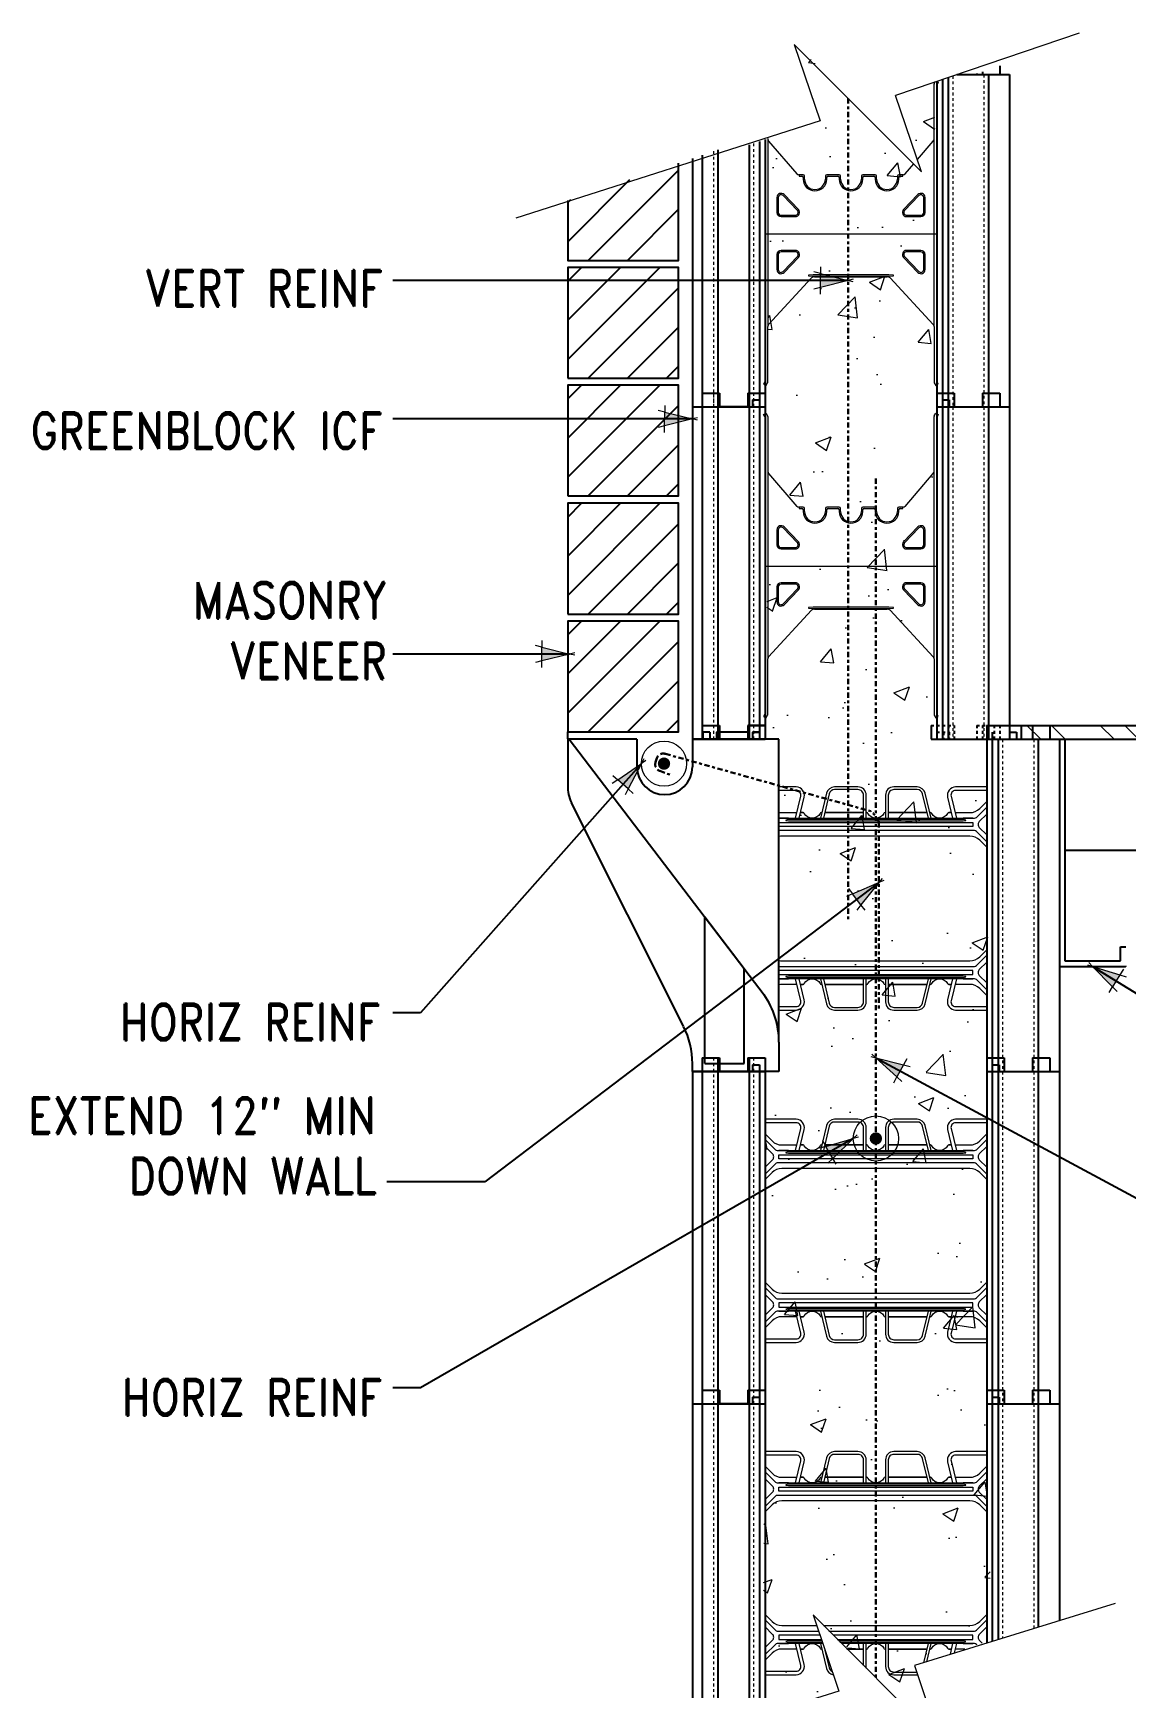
# Model space of a CAD drawing. Header units: inches. Extents: x -41.8 to 38.3, y 116.3 to 206.5.
# Drawn here: x -34.6 to 4.9, y 146.7 to 206.5 of the extents above; entities that cross this region are included whole.
import ezdxf

# ---------------------------------------------------------------- set-up
doc = ezdxf.new("R2010")
doc.units = ezdxf.units.IN
doc.header["$MEASUREMENT"] = 0
for name, pattern in [('CENTER', [2, 1.25, -0.25, 0.25, -0.25]), ('DASHED2', [0.375, 0.25, -0.125]), ('HIDDEN', [0.375, 0.25, -0.125]), ('HIDDEN2', [0.1875, 0.125, -0.0625])]:
    doc.linetypes.add(name, pattern=pattern)
for name, color, linetype, lineweight in [('A2 Hatch', 8, 'Continuous', 9), ('DETAILS', 7, 'Continuous', 13), ('DIM', 3, 'Continuous', 13), ('REBAR', 2, 'CENTER', 30)]:
    doc.layers.add(name, color=color, linetype=linetype, lineweight=lineweight)
doc.styles.add('ARCTEXT', font='arctext.shx', dxfattribs={"width": 0.85})
doc.styles.add('ROMAND', font='romand.shx', dxfattribs={"width": 0.85})
doc.dimstyles.new('ARCTEXT1-4', dxfattribs={"dimtxt": 4, "dimasz": 2, "dimexe": 2, "dimexo": 2, "dimgap": 2, "dimtad": 1, "dimdec": 4, "dimzin": 3, "dimdsep": 46, "dimlunit": 4, "dimtxsty": 'ARCTEXT', "dimblk": 'ARCHTICK', "dimcen": 2, "dimaunit": 1, "dimadec": 0, "dimazin": 0, "dimtfac": 1, "dimtdec": 4, "dimtmove": 2, "dimatfit": 3, "dimldrblk": 'arrow', "dimfxl": 1, "dimtolj": 1, "dimtzin": 0, "dimarcsym": 0})

# ---------------------------------------------------------------- blocks, each defined once
blk = doc.blocks.new('_ArchTick')
at = {"color": 0, "linetype": 'ByBlock', "const_width": 0.15}
blk.add_lwpolyline([(-0.5, -0.5), (0.5, 0.5)], dxfattribs=at)
blk = doc.blocks.new('arrow')
at = {"layer": 'DIM'}
blk.add_hatch(color=253, dxfattribs=at).paths.add_polyline_path([(-2, 0.5), (-2, -0.5), (0, 0)])
at = {"layer": 'DIM', "lineweight": 9}
for points in [[(-2, 0.98), (-2, 0.5), (-2.47, 0.62)], [(0.37, 0.09), (0, 0)], [(0.37, -0.09), (0, 0)], [(-2, -0.98), (-2, -0.5), (-2.47, -0.62)]]:
    blk.add_lwpolyline(points, dxfattribs=at)
at = {"layer": 'DIM', "lineweight": 15}
blk.add_lwpolyline([(0, 0), (-2, -0.5), (-2, 0.5), (0, 0)], dxfattribs=at)

msp = doc.modelspace()

# ---------------------------------------------------------------- hatches: boundary and pattern name
at = {"ltscale": 0.15}
h = msp.add_hatch(dxfattribs=at)
h.set_pattern_fill('ANSI31', color=256, scale=8, style=0)
h.set_pattern_definition([(45, (-3296.8548, 537.7555), (-0.70710678, 0.70710678), [])])
h.paths.add_polyline_path([(-15.29, 194.016), (-11.29, 194.016), (-11.29, 198.016), (-15.29, 198.016)])
h = msp.add_hatch(dxfattribs=at)
h.set_pattern_fill('ANSI31', color=256, scale=8, style=0)
h.set_pattern_definition([(45, (-3296.8548, 533.5055), (-0.70710678, 0.70710678), [])])
h.paths.add_polyline_path([(-15.29, 189.766), (-11.29, 189.766), (-11.29, 193.766), (-15.29, 193.766)])
h = msp.add_hatch(dxfattribs=at)
h.set_pattern_fill('ANSI31', color=256, scale=8, style=0)
h.set_pattern_definition([(45, (-3296.8548, 529.2361), (-0.70710678, 0.70710678), [])])
h.paths.add_polyline_path([(-15.29, 185.497), (-11.29, 185.497), (-11.29, 189.497), (-15.29, 189.497)])
h = msp.add_hatch(dxfattribs=at)
h.set_pattern_fill('ANSI31', color=256, scale=8, style=0)
h.set_pattern_definition([(45, (-3296.8548, 524.9861), (-0.70710678, 0.70710678), [])])
h.paths.add_polyline_path([(-15.29, 181.247), (-11.29, 181.247), (-11.29, 185.247), (-15.29, 185.247)])
at = {"layer": 'A2 Hatch', "ltscale": 0.15}
h = msp.add_hatch(dxfattribs=at)
h.set_pattern_fill('AR-CONC', color=256, scale=0.8, style=0)
h.set_pattern_definition([(50, (-3089.9063, 619.339), (5.7380815, -0.502017), [0.6, -6.6]), (355, (-3089.9063, 619.339), (-1.110011, 6.017537), [0.48, -5.28]), (100.45145, (-3089.428, 619.297), (4.628071, 5.51552), [0.509922, -5.609137]), (46.1842, (-3089.906, 620.939), (8.537928, -1.324152), [0.9, -9.9]), (96.63564, (-3089.195, 620.829), (7.477296, 7.792949), [0.764882, -8.413704]), (351.1842, (-3089.906, 620.939), (7.477296, 7.79295), [0.72, -7.92]), (21, (-3089.1063, 620.539), (4.7752564, -3.220951), [0.6, -6.6]), (326, (-3089.1063, 620.539), (1.946523, 5.8012), [0.48, -5.28]), (71.45144, (-3088.7084, 620.2707), (6.721779, 2.580249), [0.509922, -5.609137]), (37.5, (-3089.9063, 619.339), (0.0972788, 2.6631508), [0, -5.216, 0, -5.36, 0, -5.3]), (7.5, (-3089.9063, 619.339), (2.1045563, 3.1552937), [0, -3.056, 0, -5.096, 0, -2.02]), (327.5, (-3091.6903, 619.339), (4.2705795, -0.180439), [0, -2, 0, -6.24, 0, -8.28]), (317.5, (-3092.4903, 619.339), (4.6654894, 0.80084), [0, -2.6, 0, -4.144, 0, -5.88])])
h.paths.add_polyline_path([(-6.051, 203.252), (-8.037, 202.579), (-8.237, 145.563), (-5.367, 146.536), (-6.303, 149.296), (-1.707, 144.7), (-2.643, 147.46), (-0.037, 148.344), (-0.041, 180.926), (-2.041, 180.926), (-2.041, 204.612), (-3.327, 204.176), (-2.39, 201.416), (-6.987, 206.012)])
h = msp.add_hatch(dxfattribs=at)
h.set_pattern_fill('ANSI32', color=256, scale=5, angle=90, style=0)
h.set_pattern_definition([(135, (-3244.9432, 521.4948), (-1.3258252, -1.3258252), []), (135, (-3244.9432, 522.3787), (-1.3258252, -1.3258252), [])])
edge = h.paths.add_edge_path()
edge.add_line((1.21, 181.478), (28.588, 181.478))
edge.add_line((1.21, 180.978), (28.588, 180.978))
edge.add_line((28.588, 181.478), (28.588, 180.978))
edge.add_line((1.21, 181.478), (1.21, 180.978))
h = msp.add_hatch(color=256, dxfattribs=at)
edge = h.paths.add_edge_path()
edge.add_arc((-11.814, 180.098), 0.224, 0, 360)
h = msp.add_hatch(color=256, dxfattribs=at)
edge = h.paths.add_edge_path()
edge.add_arc((-4.165, 166.562), 0.224, 0, 360)

# ---------------------------------------------------------------- linework, layer by layer
at = {"color": 1}
for p, q in [((-1.244, 204.978), (0.66, 204.978)), ((-0.519, 205.012), (-0.519, 204.978)), ((-0.315, 205.081), (-0.315, 204.978)), ((-0.105, 204.978), (-0.105, 192.978)), ((0.31, 205.293), (0.31, 204.978)), ((0.66, 204.978), (0.66, 192.978)), ((-1.965, 204.733), (-1.965, 192.978)), ((-1.765, 204.801), (-1.765, 192.978)), ((-1.55, 204.874), (-1.55, 192.978)), ((-8.365, 202.563), (-8.365, 192.978)), ((-8.165, 202.631), (-8.165, 192.978)), ((-10.44, 202.071), (-10.44, 192.978)), ((-9.865, 202.266), (-9.865, 192.978)), ((-8.74, 202.436), (-8.74, 192.978)), ((-10.79, 201.952), (-10.79, 192.978)), ((-10.44, 193.478), (-9.815, 193.478)), ((-10.44, 193.478), (-10.44, 180.978)), ((-9.865, 193.478), (-9.865, 180.978)), ((-9.815, 193.478), (-9.815, 192.978)), ((-8.79, 193.478), (-8.79, 192.978)), ((-8.79, 193.478), (-8.165, 193.478)), ((-8.74, 193.478), (-8.74, 180.978)), ((-8.615, 193.228), (-8.615, 192.978)), ((-8.615, 193.228), (-8.365, 193.228)), ((-8.365, 193.228), (-8.365, 180.978)), ((-8.165, 193.478), (-8.165, 180.978)), ((-8.165, 193.478), (-8.165, 192.978)), ((-1.965, 193.478), (-1.965, 180.978)), ((-1.965, 193.478), (-1.34, 193.478)), ((-1.965, 193.478), (-1.965, 192.978)), ((-1.765, 193.228), (-1.765, 180.978)), ((-1.765, 193.228), (-1.515, 193.228)), ((-1.515, 193.228), (-1.515, 192.978)), ((-1.34, 193.478), (-1.34, 192.978)), ((-0.315, 193.478), (-0.315, 192.978)), ((-0.315, 193.478), (0.31, 193.478)), ((0.31, 193.478), (0.31, 192.978)), ((-10.79, 192.978), (-10.79, 180.978)), ((-10.79, 192.978), (-8.615, 192.978)), ((-10.79, 192.978), (-8.165, 192.978)), ((-8.74, 192.978), (-9.865, 192.978)), ((-8.365, 192.978), (-8.165, 192.978)), ((-1.965, 192.978), (-1.765, 192.978)), ((-1.965, 192.978), (0.66, 192.978)), ((-1.55, 192.978), (0.66, 192.978)), ((-1.55, 192.978), (-1.55, 180.978)), ((-0.105, 192.978), (-0.105, 180.978)), ((0.66, 192.978), (0.66, 180.978)), ((-10.44, 181.478), (-9.815, 181.478)), ((-10.415, 181.228), (-10.415, 180.978)), ((-10.165, 181.228), (-10.415, 181.228)), ((-10.165, 181.228), (-10.165, 180.978)), ((-8.79, 181.228), (-9.915, 181.228)), ((-9.915, 181.228), (-9.915, 180.978)), ((-9.815, 181.478), (-9.815, 180.978)), ((-8.79, 181.478), (-8.79, 180.978)), ((-8.79, 181.478), (-8.165, 181.478)), ((-8.79, 181.478), (-8.79, 180.978)), ((-8.165, 181.478), (-8.79, 181.478)), ((-8.615, 181.228), (-8.615, 180.978)), ((-8.615, 181.228), (-8.365, 181.228)), ((-8.615, 181.228), (-8.615, 180.978)), ((-8.365, 181.228), (-8.615, 181.228)), ((-8.365, 181.228), (-8.365, 180.978)), ((-8.165, 181.478), (-8.165, 180.978)), ((-8.165, 181.478), (-8.165, 180.978)), ((-8.165, 181.478), (-8.165, 180.978)), ((-2.169, 181.478), (-2.169, 180.978)), ((-1.965, 181.478), (-1.965, 180.978)), ((-0.165, 181.478), (-0.165, 168.978)), ((0.035, 181.228), (0.035, 168.978)), ((0.46, 181.478), (1.085, 181.478)), ((0.66, 181.228), (0.91, 181.228)), ((0.91, 181.228), (0.91, 180.978)), ((1.085, 181.478), (1.085, 180.978)), ((1.485, 181.478), (1.485, 180.978)), ((1.485, 181.478), (2.11, 181.478)), ((2.11, 181.478), (2.11, 180.978)), ((-15.29, 180.978), (-15.29, 179.3)), ((-12.79, 180.978), (-15.29, 180.978)), ((-15.234, 180.978), (-8.201, 171.749)), ((-12.79, 180.978), (-12.79, 179.978)), ((-10.79, 180.978), (-8.615, 180.978)), ((-10.79, 180.978), (-8.165, 180.978)), ((-7.665, 180.978), (-10.79, 180.978)), ((-10.79, 180.978), (-10.79, 179.978)), ((-10.79, 180.978), (-8.165, 180.978)), ((-8.74, 180.978), (-9.865, 180.978)), ((-8.365, 180.978), (-8.165, 180.978)), ((-7.665, 170.038), (-7.665, 180.978)), ((-2.169, 180.978), (0.456, 180.978)), ((-1.965, 180.978), (0.66, 180.978)), ((0.25, 180.978), (2.46, 180.978)), ((0.25, 180.978), (0.25, 168.978)), ((0.46, 180.978), (0.66, 180.978)), ((1.695, 180.978), (1.695, 168.978)), ((2.46, 180.978), (2.46, 168.978)), ((-11.108, 170.613), (-15.158, 178.684)), ((-10.34, 169.267), (-10.34, 174.556)), ((-8.915, 172.686), (-10.34, 174.556)), ((-8.915, 169.267), (-8.915, 172.686)), ((-7.665, 170.038), (-7.665, 168.978)), ((-10.79, 168.978), (-10.79, 169.267)), ((-10.44, 169.478), (-9.815, 169.478)), ((-10.44, 169.478), (-10.44, 156.978)), ((-10.34, 169.267), (-8.915, 169.267)), ((-9.865, 169.478), (-9.865, 156.978)), ((-9.815, 169.478), (-9.815, 168.978)), ((-8.79, 169.478), (-8.79, 168.978)), ((-8.79, 169.478), (-8.165, 169.478)), ((-8.74, 169.478), (-8.74, 156.978)), ((-8.615, 169.228), (-8.615, 168.978)), ((-8.615, 169.228), (-8.365, 169.228)), ((-8.365, 169.228), (-8.365, 156.978)), ((-8.165, 169.478), (-8.165, 156.978)), ((-0.165, 169.478), (-0.165, 156.978)), ((-0.165, 169.478), (0.46, 169.478)), ((0.035, 169.228), (0.035, 156.978)), ((0.035, 169.228), (0.285, 169.228)), ((0.285, 169.228), (0.285, 168.978)), ((0.46, 169.478), (0.46, 168.978)), ((1.485, 169.478), (1.485, 168.978)), ((1.485, 169.478), (2.11, 169.478)), ((2.11, 169.478), (2.11, 168.978)), ((-10.79, 168.978), (-8.165, 168.978)), ((-10.79, 168.978), (-10.79, 156.978)), ((-10.79, 168.978), (-8.615, 168.978)), ((-7.665, 168.978), (-10.79, 168.978)), ((-8.74, 168.978), (-9.865, 168.978)), ((-8.365, 168.978), (-8.165, 168.978)), ((-0.165, 168.978), (2.46, 168.978)), ((-0.165, 168.978), (0.035, 168.978)), ((0.25, 168.978), (2.46, 168.978)), ((0.25, 168.978), (0.25, 156.978)), ((1.695, 168.978), (1.695, 156.978)), ((2.46, 168.978), (2.46, 156.978)), ((-10.44, 157.478), (-9.815, 157.478)), ((-10.44, 157.478), (-10.44, 145.058)), ((-9.865, 157.478), (-9.865, 145.238)), ((-9.815, 157.478), (-9.815, 156.978)), ((-8.79, 157.478), (-8.79, 156.978)), ((-8.79, 157.478), (-8.165, 157.478)), ((-8.74, 157.478), (-8.74, 145.59)), ((-8.615, 157.228), (-8.615, 156.978)), ((-8.615, 157.228), (-8.365, 157.228)), ((-8.365, 157.228), (-8.365, 145.708)), ((-8.165, 157.478), (-8.165, 145.77)), ((-0.165, 157.478), (-0.165, 148.337)), ((-0.165, 157.478), (0.46, 157.478)), ((0.035, 157.228), (0.035, 148.399)), ((0.035, 157.228), (0.285, 157.228)), ((0.285, 157.228), (0.285, 156.978)), ((0.46, 157.478), (0.46, 156.978)), ((1.485, 157.478), (1.485, 156.978)), ((1.485, 157.478), (2.11, 157.478)), ((2.11, 157.478), (2.11, 156.978)), ((-10.79, 156.978), (-8.165, 156.978)), ((-10.79, 156.978), (-10.79, 144.949)), ((-10.79, 156.978), (-8.615, 156.978)), ((-8.74, 156.978), (-9.865, 156.978)), ((-8.365, 156.978), (-8.165, 156.978)), ((-0.165, 156.978), (2.46, 156.978)), ((-0.165, 156.978), (0.035, 156.978)), ((0.25, 156.978), (2.46, 156.978)), ((0.25, 156.978), (0.25, 148.466)), ((1.695, 156.978), (1.695, 148.914)), ((2.46, 156.978), (2.46, 149.151))]:
    msp.add_line(p, q, dxfattribs=at)
at = {"ltscale": 0.15}
for p, q in [((-14.55, 198.266), (-11.29, 201.527)), ((-15.29, 198.941), (-13.043, 201.188)), ((-15.29, 200.355), (-15.183, 200.463)), ((-13.136, 198.266), (-11.29, 200.113)), ((-9.815, 192.978), (-8.79, 192.978)), ((-15.29, 180.997), (-15.29, 181.247)), ((-0.169, 181.478), (28.588, 181.478)), ((-9.815, 180.978), (-8.79, 180.978)), ((2.46, 180.978), (28.588, 180.978)), ((2.66, 180.978), (2.66, 172.978)), ((2.66, 176.978), (19.26, 176.978)), ((4.66, 172.978), (4.66, 173.478)), ((4.66, 173.478), (4.86, 173.478)), ((2.46, 172.778), (4.84, 172.778)), ((2.66, 172.978), (4.66, 172.978)), ((2.66, 172.978), (4.66, 172.978)), ((-9.815, 168.978), (-8.79, 168.978)), ((-9.815, 156.978), (-8.79, 156.978))]:
    msp.add_line(p, q, dxfattribs=at)
at = {"color": 1, "linetype": 'HIDDEN', "ltscale": 0.02}
for p, q in [((-10.44, 193.478), (-9.815, 193.478)), ((-10.44, 193.478), (-10.44, 192.978)), ((-9.815, 193.478), (-9.815, 192.978)), ((-8.79, 193.478), (-8.79, 192.978)), ((-8.79, 193.478), (-8.165, 193.478)), ((-1.965, 193.478), (-1.34, 193.478)), ((-1.765, 193.228), (-1.765, 192.978)), ((-1.765, 193.228), (-1.515, 193.228)), ((-1.515, 193.228), (-1.515, 192.978)), ((-1.34, 193.478), (-1.34, 192.978)), ((-0.315, 193.478), (-0.315, 192.978)), ((-0.315, 193.478), (0.31, 193.478)), ((0.31, 193.478), (0.31, 192.978)), ((-10.44, 181.478), (-9.815, 181.478)), ((-10.44, 181.478), (-10.44, 180.978)), ((-10.44, 181.478), (-9.815, 181.478)), ((-10.44, 181.478), (-10.44, 180.978)), ((-9.815, 181.478), (-9.815, 180.978)), ((-9.815, 181.478), (-9.815, 180.978)), ((-8.79, 181.478), (-8.79, 180.978)), ((-8.79, 181.478), (-8.165, 181.478)), ((-8.79, 181.478), (-8.79, 180.978)), ((-8.79, 181.478), (-8.165, 181.478)), ((-2.169, 181.478), (-1.544, 181.478)), ((-1.969, 181.228), (-1.969, 180.978)), ((-1.969, 181.228), (-1.719, 181.228)), ((-1.965, 181.478), (-1.34, 181.478)), ((-1.765, 181.228), (-1.765, 180.978)), ((-1.765, 181.228), (-1.515, 181.228)), ((-1.719, 181.228), (-1.719, 180.978)), ((-1.544, 181.478), (-1.544, 180.978)), ((-1.515, 181.228), (-1.515, 180.978)), ((-1.34, 181.478), (-1.34, 180.978)), ((-0.519, 181.478), (-0.519, 180.978)), ((-0.519, 181.478), (0.106, 181.478)), ((-0.315, 181.478), (-0.315, 180.978)), ((-0.315, 181.478), (0.31, 181.478)), ((0.106, 181.478), (0.106, 180.978)), ((0.31, 181.478), (0.31, 180.978)), ((-10.44, 169.478), (-9.815, 169.478)), ((-9.815, 169.478), (-9.815, 168.978)), ((-8.79, 169.478), (-8.79, 168.978)), ((-8.79, 169.478), (-8.165, 169.478)), ((-0.165, 169.478), (0.46, 169.478)), ((0.46, 169.478), (0.46, 168.978)), ((1.485, 169.478), (1.485, 168.978)), ((1.485, 169.478), (2.11, 169.478)), ((2.11, 169.478), (2.11, 168.978)), ((-10.44, 157.478), (-9.815, 157.478)), ((-9.815, 157.478), (-9.815, 156.978)), ((-8.79, 157.478), (-8.79, 156.978)), ((-8.79, 157.478), (-8.165, 157.478)), ((-0.165, 157.478), (0.46, 157.478)), ((0.46, 157.478), (0.46, 156.978)), ((1.485, 157.478), (1.485, 156.978)), ((1.485, 157.478), (2.11, 157.478)), ((2.11, 157.478), (2.11, 156.978))]:
    msp.add_line(p, q, dxfattribs=at)
at = {"ltscale": 0.15}
msp.add_lwpolyline([(-15.29, 200.426), (-15.29, 198.266), (-11.29, 198.266), (-11.29, 201.783)], dxfattribs=at)
for points in [[(-15.29, 194.016), (-11.29, 194.016), (-11.29, 198.016), (-15.29, 198.016)], [(-15.29, 189.766), (-11.29, 189.766), (-11.29, 193.766), (-15.29, 193.766)], [(-15.29, 185.497), (-11.29, 185.497), (-11.29, 189.497), (-15.29, 189.497)], [(-15.29, 181.247), (-11.29, 181.247), (-11.29, 185.247), (-15.29, 185.247)]]:
    msp.add_lwpolyline(points, close=True, dxfattribs=at)
at = {"color": 1}
for centre, radius, start, end in [((-11.79, 179.978), 1, 180, 0), ((-13.79, 179.3), 1.5, 180, 204.22775), ((-10.665, 170.038), 3, 360, 34.77783), ((-13.79, 169.267), 3, 0, 26.64228)]:
    msp.add_arc(centre, radius, start, end, dxfattribs=at)
at = {"ltscale": 0.15}
msp.add_arc((4.84, 172.798), 0.02, 270, 0, dxfattribs=at)
at = {"layer": 'A2 Hatch', "linetype": 'DASHED2', "ltscale": 0.15}
for p, q in [((-0.265, 204.978), (-0.265, 192.978)), ((-1.39, 204.928), (-1.39, 192.978)), ((-10.025, 202.212), (-10.025, 192.978)), ((-8.58, 202.49), (-8.58, 192.978)), ((-10.025, 193.478), (-10.025, 180.978)), ((-8.58, 193.478), (-8.58, 180.978)), ((-1.39, 192.978), (-1.39, 180.978)), ((-0.265, 192.978), (-0.265, 180.978)), ((0.41, 180.978), (0.41, 168.978)), ((1.535, 180.978), (1.535, 168.978)), ((-10.025, 169.478), (-10.025, 156.978)), ((-8.58, 169.478), (-8.58, 156.978)), ((0.41, 168.978), (0.41, 156.978)), ((1.535, 168.978), (1.535, 156.978)), ((-10.025, 157.478), (-10.025, 145.188)), ((-8.58, 157.478), (-8.58, 145.64)), ((0.41, 156.978), (0.41, 148.515)), ((1.535, 156.978), (1.535, 148.864))]:
    msp.add_line(p, q, dxfattribs=at)
at = {"layer": 'A2 Hatch', "linetype": 'HIDDEN2', "ltscale": 0.15}
for p, q in [((-10.44, 169.478), (-10.44, 168.978)), ((-9.815, 169.478), (-10.44, 169.478)), ((-9.815, 169.478), (-9.815, 168.978)), ((-8.79, 169.478), (-8.79, 168.978)), ((-8.165, 169.478), (-8.79, 169.478)), ((-8.165, 169.478), (-8.165, 168.978))]:
    msp.add_line(p, q, dxfattribs=at)
at = {"layer": 'A2 Hatch', "ltscale": 0.15}
for centre in [(-11.814, 180.098), (-4.165, 166.562)]:
    msp.add_circle(centre, 0.816, dxfattribs=at)
at = {"layer": 'DETAILS', "color": 6, "lineweight": 20}
for p, q in [((-2.065, 202.648), (-2.065, 204.627)), ((-2.058, 204.652), (-2.023, 204.714)), ((-1.965, 204.603), (-1.965, 193.905)), ((-1.965, 204.6), (-1.965, 204.564)), ((-1.963, 204.734), (-1.913, 204.705)), ((-1.913, 204.705), (-1.958, 204.625)), ((-8.165, 202.631), (-8.165, 193.905)), ((-8.065, 202.664), (-8.065, 202.648)), ((-8.065, 202.648), (-8.065, 195.886)), ((-8.037, 202.579), (-7.019, 201.388)), ((-2.667, 201.907), (-2.093, 202.579)), ((-2.065, 195.886), (-2.065, 202.648)), ((-3.11, 201.388), (-2.801, 201.751)), ((-6.947, 201.358), (-6.94, 201.358)), ((-6.79, 201.358), (-6.947, 201.358)), ((-6.94, 201.358), (-6.94, 201.308)), ((-6.94, 201.308), (-6.84, 201.308)), ((-6.79, 201.258), (-6.79, 201.203)), ((-6.74, 201.203), (-6.74, 201.308)), ((-5.99, 201.308), (-5.99, 201.203)), ((-5.49, 201.358), (-5.94, 201.358)), ((-5.94, 201.203), (-5.94, 201.258)), ((-5.89, 201.308), (-5.54, 201.308)), ((-5.49, 201.258), (-5.49, 201.203)), ((-5.44, 201.203), (-5.44, 201.308)), ((-4.69, 201.308), (-4.69, 201.203)), ((-4.19, 201.358), (-4.64, 201.358)), ((-4.64, 201.203), (-4.64, 201.258)), ((-4.59, 201.308), (-4.24, 201.308)), ((-4.19, 201.258), (-4.19, 201.203)), ((-4.14, 201.203), (-4.14, 201.308)), ((-3.39, 201.308), (-3.39, 201.203)), ((-3.183, 201.358), (-3.34, 201.358)), ((-3.34, 201.203), (-3.34, 201.258)), ((-3.29, 201.308), (-3.19, 201.308)), ((-3.19, 201.308), (-3.19, 201.358)), ((-3.19, 201.358), (-3.183, 201.358)), ((-7.74, 200.539), (-7.74, 199.998)), ((-7.69, 200.539), (-7.69, 199.998)), ((-6.998, 200.067), (-7.518, 200.608)), ((-6.962, 200.102), (-7.482, 200.643)), ((-2.648, 200.643), (-3.168, 200.102)), ((-2.612, 200.608), (-3.131, 200.067)), ((-2.44, 199.998), (-2.44, 200.539)), ((-2.39, 199.998), (-2.39, 200.539)), ((-7.59, 199.898), (-7.071, 199.898)), ((-7.59, 199.848), (-7.071, 199.848)), ((-3.059, 199.898), (-2.54, 199.898)), ((-3.059, 199.848), (-2.54, 199.848)), ((-8.165, 199.228), (-1.965, 199.228)), ((-7.74, 198.478), (-7.74, 197.937)), ((-7.69, 198.478), (-7.69, 197.937)), ((-7.071, 198.628), (-7.59, 198.628)), ((-7.071, 198.578), (-7.59, 198.578)), ((-7.518, 197.867), (-6.998, 198.408)), ((-7.482, 197.833), (-6.962, 198.374)), ((-3.168, 198.374), (-2.648, 197.833)), ((-3.131, 198.408), (-2.612, 197.867)), ((-2.54, 198.628), (-3.059, 198.628)), ((-2.54, 198.578), (-3.059, 198.578)), ((-2.44, 197.937), (-2.44, 198.478)), ((-2.39, 197.937), (-2.39, 198.478)), ((-8.036, 195.957), (-6.484, 197.634)), ((-6.435, 197.748), (-6.591, 197.733)), ((-6.591, 197.713), (-6.435, 197.698)), ((-5.065, 197.748), (-6.435, 197.748)), ((-6.435, 197.698), (-5.065, 197.698)), ((-6.378, 197.678), (-5.065, 197.678)), ((-3.695, 197.748), (-5.065, 197.748)), ((-5.065, 197.698), (-3.695, 197.698)), ((-5.065, 197.678), (-3.752, 197.678)), ((-3.539, 197.733), (-3.695, 197.748)), ((-3.695, 197.698), (-3.539, 197.713)), ((-3.646, 197.634), (-2.094, 195.957)), ((-8.065, 193.878), (-8.065, 195.886)), ((-2.065, 195.886), (-2.065, 193.878)), ((-8.172, 193.88), (-8.217, 193.801)), ((-8.217, 193.801), (-8.131, 193.751)), ((-8.165, 193.942), (-8.165, 193.905)), ((-8.131, 193.751), (-8.072, 193.853)), ((-2.058, 193.853), (-1.999, 193.751)), ((-1.999, 193.751), (-1.913, 193.801)), ((-1.965, 193.905), (-1.965, 193.942)), ((-1.913, 193.801), (-1.958, 193.88)), ((-8.217, 192.705), (-8.131, 192.755)), ((-8.172, 192.625), (-8.217, 192.705)), ((-8.165, 192.603), (-8.165, 181.905)), ((-8.165, 192.564), (-8.165, 192.6)), ((-8.131, 192.755), (-8.072, 192.652)), ((-8.065, 192.627), (-8.065, 190.648)), ((-2.065, 190.648), (-2.065, 192.627)), ((-2.058, 192.652), (-1.999, 192.755)), ((-1.999, 192.755), (-1.913, 192.705)), ((-1.965, 192.603), (-1.965, 181.905)), ((-1.965, 192.6), (-1.965, 192.564)), ((-1.913, 192.705), (-1.958, 192.625)), ((-8.065, 190.648), (-8.065, 183.886)), ((-2.065, 183.886), (-2.065, 190.648)), ((-8.037, 190.579), (-7.019, 189.388)), ((-3.11, 189.388), (-2.093, 190.579)), ((-6.947, 189.358), (-6.94, 189.358)), ((-6.79, 189.358), (-6.947, 189.358)), ((-6.94, 189.358), (-6.94, 189.308)), ((-6.94, 189.308), (-6.84, 189.308)), ((-6.79, 189.258), (-6.79, 189.203)), ((-6.74, 189.203), (-6.74, 189.308)), ((-5.99, 189.308), (-5.99, 189.203)), ((-5.49, 189.358), (-5.94, 189.358)), ((-5.94, 189.203), (-5.94, 189.258)), ((-5.89, 189.308), (-5.54, 189.308)), ((-5.49, 189.258), (-5.49, 189.203)), ((-5.44, 189.203), (-5.44, 189.308)), ((-4.69, 189.308), (-4.69, 189.203)), ((-4.19, 189.358), (-4.64, 189.358)), ((-4.64, 189.203), (-4.64, 189.258)), ((-4.59, 189.308), (-4.24, 189.308)), ((-4.19, 189.258), (-4.19, 189.203)), ((-4.14, 189.203), (-4.14, 189.308)), ((-3.39, 189.308), (-3.39, 189.203)), ((-3.183, 189.358), (-3.34, 189.358)), ((-3.34, 189.203), (-3.34, 189.258)), ((-3.29, 189.308), (-3.19, 189.308)), ((-3.19, 189.308), (-3.19, 189.358)), ((-3.19, 189.358), (-3.183, 189.358)), ((-7.74, 188.539), (-7.74, 187.998)), ((-7.69, 188.539), (-7.69, 187.998)), ((-6.998, 188.067), (-7.518, 188.608)), ((-6.962, 188.102), (-7.482, 188.643)), ((-2.648, 188.643), (-3.168, 188.102)), ((-2.612, 188.608), (-3.131, 188.067)), ((-2.44, 187.998), (-2.44, 188.539)), ((-2.39, 187.998), (-2.39, 188.539)), ((-7.59, 187.898), (-7.071, 187.898)), ((-7.59, 187.848), (-7.071, 187.848)), ((-3.059, 187.898), (-2.54, 187.898)), ((-3.059, 187.848), (-2.54, 187.848)), ((-8.165, 187.228), (-1.965, 187.228)), ((-7.74, 186.478), (-7.74, 185.937)), ((-7.69, 186.478), (-7.69, 185.937)), ((-7.071, 186.628), (-7.59, 186.628)), ((-7.071, 186.578), (-7.59, 186.578)), ((-2.54, 186.628), (-3.059, 186.628)), ((-2.54, 186.578), (-3.059, 186.578)), ((-2.44, 185.937), (-2.44, 186.478)), ((-2.39, 185.937), (-2.39, 186.478)), ((-7.518, 185.867), (-6.998, 186.408)), ((-7.482, 185.833), (-6.962, 186.374)), ((-3.168, 186.374), (-2.648, 185.833)), ((-3.131, 186.408), (-2.612, 185.867)), ((-8.036, 183.957), (-6.484, 185.634)), ((-6.435, 185.748), (-6.591, 185.733)), ((-6.591, 185.713), (-6.435, 185.698)), ((-5.065, 185.748), (-6.435, 185.748)), ((-6.435, 185.698), (-5.065, 185.698)), ((-6.378, 185.678), (-5.065, 185.678)), ((-3.695, 185.748), (-5.065, 185.748)), ((-5.065, 185.698), (-3.695, 185.698)), ((-5.065, 185.678), (-3.752, 185.678)), ((-3.539, 185.733), (-3.695, 185.748)), ((-3.695, 185.698), (-3.539, 185.713)), ((-3.646, 185.634), (-2.094, 183.957)), ((-8.065, 181.878), (-8.065, 183.886)), ((-2.065, 183.886), (-2.065, 181.878)), ((-8.172, 181.88), (-8.217, 181.801)), ((-8.217, 181.801), (-8.131, 181.751)), ((-8.165, 181.942), (-8.165, 181.905)), ((-8.131, 181.751), (-8.072, 181.853)), ((-2.058, 181.853), (-1.999, 181.751)), ((-1.999, 181.751), (-1.913, 181.801)), ((-1.965, 181.905), (-1.965, 181.942)), ((-1.913, 181.801), (-1.958, 181.88)), ((-4.613, 148.128), (-5.211, 148.128)), ((-5.211, 148.128), (-4.613, 148.128))]:
    msp.add_line(p, q, dxfattribs=at)
for points in [[(-6.936, 178.128), (-6.753, 178.887, 0.485338), (-7.044, 179.258), (-7.665, 179.258)], [(-4.513, 178.128), (-4.513, 178.958, 0.414214), (-4.813, 179.258), (-5.656, 179.258, 0.346495), (-5.947, 179.028), (-6.164, 178.128)], [(-2.166, 178.128), (-2.383, 179.028, 0.346495), (-2.674, 179.258), (-3.517, 179.258, 0.414214), (-3.817, 178.958), (-3.817, 178.128)], [(-0.165, 179.258), (-1.286, 179.258, 0.485338), (-1.577, 178.887), (-1.394, 178.128)], [(-7.316, 178.128), (-7.416, 178.128), (-7.666, 178.128), (-7.069, 178.128), (-6.879, 178.918, 0.485338), (-7.044, 179.128), (-7.665, 179.128)], [(-4.613, 178.128), (-4.613, 178.958, 0.414214), (-4.813, 179.158), (-5.656, 179.158, 0.346495), (-5.85, 179.005), (-6.061, 178.128)], [(-2.268, 178.128), (-2.48, 179.005, 0.346495), (-2.674, 179.158), (-3.517, 179.158, 0.414214), (-3.717, 178.958), (-3.717, 178.128)], [(-0.165, 179.128), (-1.286, 179.128, 0.485338), (-1.451, 178.918), (-1.26, 178.128), (-0.664, 178.128), (-0.914, 178.128), (-1.014, 178.128)], [(-1.309, 178.328), (-0.771, 178.328, 0.198912), (-0.418, 178.474), (-0.165, 178.727)], [(-7.665, 178.339, 0.0537), (-7.558, 178.328), (-7.021, 178.328)], [(-7.665, 178.128), (-4.165, 178.128, -0.279322), (-4.451, 178.301, 0.279322), (-4.495, 178.328)], [(-6.134, 178.328, 0.279322), (-6.179, 178.301, -0.605918), (-6.75, 178.301, 0.279322), (-6.794, 178.328), (-6.888, 178.328), (-6.794, 178.328)], [(-3.835, 178.328, 0.279322), (-3.879, 178.301, -0.279322), (-4.165, 178.128), (-0.606, 178.128, 0.198912), (-0.535, 178.157), (-0.165, 178.527)], [(-1.535, 178.328), (-1.442, 178.328), (-1.535, 178.328, 0.279322), (-1.58, 178.301, -0.605918), (-2.151, 178.301, 0.279322), (-2.196, 178.328)], [(-0.165, 178.277), (-0.433, 178.009, 0.414214), (-0.433, 177.797), (-0.165, 177.528)], [(-0.165, 177.278), (-0.535, 177.648, 0.198912), (-0.606, 177.678), (-4.165, 177.678), (-7.665, 177.678)], [(-0.165, 177.078), (-0.418, 177.331, 0.198912), (-0.771, 177.478), (-4.165, 177.478), (-7.558, 177.478, 0.0537), (-7.665, 177.466, 0.0537)], [(-7.665, 172.989, 0.0537), (-7.558, 172.978), (-4.165, 172.978), (-0.771, 172.978, 0.198912), (-0.418, 173.124), (-0.165, 173.377)], [(-7.665, 172.778), (-4.165, 172.778), (-0.606, 172.778, 0.198912), (-0.535, 172.807), (-0.165, 173.177)], [(-0.165, 172.927), (-0.433, 172.659, 0.414214), (-0.433, 172.447), (-0.165, 172.178)], [(-7.665, 171.328), (-7.044, 171.328, 0.485338), (-6.879, 171.538), (-7.069, 172.328), (-7.666, 172.328), (-7.416, 172.328), (-7.316, 172.328)], [(-4.495, 172.128, 0.279322), (-4.451, 172.155, -0.279322), (-4.165, 172.328), (-7.665, 172.328)], [(-7.665, 171.198), (-7.044, 171.198, 0.485338), (-6.753, 171.568), (-6.936, 172.328)], [(-7.021, 172.128), (-7.558, 172.128, 0.0537), (-7.665, 172.116, 0.0537)], [(-6.794, 172.128), (-6.888, 172.128), (-6.794, 172.128, 0.279322), (-6.75, 172.155, -0.605918), (-6.179, 172.155, 0.279322), (-6.134, 172.128)], [(-6.164, 172.328), (-5.947, 171.427, 0.346495), (-5.656, 171.198), (-4.813, 171.198, 0.414214), (-4.513, 171.498), (-4.513, 172.328)], [(-6.061, 172.328), (-5.85, 171.451, 0.346495), (-5.656, 171.298), (-4.813, 171.298, 0.414214), (-4.613, 171.498), (-4.613, 172.328)], [(-0.165, 171.928), (-0.535, 172.298, 0.198912), (-0.606, 172.328), (-4.165, 172.328, -0.279322), (-3.879, 172.155, 0.279322), (-3.835, 172.128)], [(-3.817, 172.328), (-3.817, 171.498, 0.414214), (-3.517, 171.198), (-2.674, 171.198, 0.346495), (-2.383, 171.427), (-2.166, 172.328)], [(-3.717, 172.328), (-3.717, 171.498, 0.414214), (-3.517, 171.298), (-2.674, 171.298, 0.346495), (-2.48, 171.451), (-2.268, 172.328)], [(-2.196, 172.128, 0.279322), (-2.151, 172.155, -0.605918), (-1.58, 172.155, 0.279322), (-1.535, 172.128), (-1.442, 172.128), (-1.535, 172.128)], [(-1.394, 172.328), (-1.577, 171.568, 0.485338), (-1.286, 171.198), (-0.165, 171.198)], [(-1.014, 172.328), (-0.914, 172.328), (-0.664, 172.328), (-1.26, 172.328), (-1.451, 171.538, 0.485338), (-1.286, 171.328), (-0.165, 171.328)], [(-0.165, 171.728), (-0.418, 171.981, 0.198912), (-0.771, 172.128), (-1.309, 172.128)], [(-6.936, 166.128), (-6.753, 166.887, 0.485338), (-7.044, 167.258), (-8.165, 167.258)], [(-7.316, 166.128), (-7.416, 166.128), (-7.666, 166.128), (-7.069, 166.128), (-6.879, 166.918, 0.485338), (-7.044, 167.128), (-8.165, 167.128)], [(-8.165, 166.727), (-7.912, 166.474, 0.198912), (-7.558, 166.328), (-7.021, 166.328)], [(-4.513, 166.128), (-4.513, 166.958, 0.414214), (-4.813, 167.258), (-5.656, 167.258, 0.346495), (-5.947, 167.028), (-6.164, 166.128)], [(-4.613, 166.128), (-4.613, 166.958, 0.414214), (-4.813, 167.158), (-5.656, 167.158, 0.346495), (-5.85, 167.005), (-6.061, 166.128)], [(-2.166, 166.128), (-2.383, 167.028, 0.346495), (-2.674, 167.258), (-3.517, 167.258, 0.414214), (-3.817, 166.958), (-3.817, 166.128)], [(-2.268, 166.128), (-2.48, 167.005, 0.346495), (-2.674, 167.158), (-3.517, 167.158, 0.414214), (-3.717, 166.958), (-3.717, 166.128)], [(-0.165, 167.258), (-1.286, 167.258, 0.485338), (-1.577, 166.887), (-1.394, 166.128)], [(-0.165, 167.128), (-1.286, 167.128, 0.485338), (-1.451, 166.918), (-1.26, 166.128), (-0.664, 166.128), (-0.914, 166.128), (-1.014, 166.128)], [(-1.309, 166.328), (-0.771, 166.328, 0.198912), (-0.418, 166.474), (-0.165, 166.727)], [(-8.165, 166.527), (-7.795, 166.157, 0.198912), (-7.724, 166.128), (-4.165, 166.128, -0.279322), (-4.451, 166.301, 0.279322), (-4.495, 166.328)], [(-8.165, 165.528), (-7.897, 165.797, 0.414214), (-7.897, 166.009), (-8.165, 166.277)], [(-6.134, 166.328, 0.279322), (-6.179, 166.301, -0.605918), (-6.75, 166.301, 0.279322), (-6.794, 166.328), (-6.888, 166.328), (-6.794, 166.328)], [(-3.835, 166.328, 0.279322), (-3.879, 166.301, -0.279322), (-4.165, 166.128), (-0.606, 166.128, 0.198912), (-0.535, 166.157), (-0.165, 166.527)], [(-1.535, 166.328), (-1.442, 166.328), (-1.535, 166.328, 0.279322), (-1.58, 166.301, -0.605918), (-2.151, 166.301, 0.279322), (-2.196, 166.328)], [(-0.165, 166.277), (-0.433, 166.009, 0.414214), (-0.433, 165.797), (-0.165, 165.528)], [(-0.165, 165.278), (-0.535, 165.648, 0.198912), (-0.606, 165.678), (-4.165, 165.678), (-7.724, 165.678, 0.198912), (-7.795, 165.648), (-8.165, 165.278)], [(-0.165, 165.078), (-0.418, 165.331, 0.198912), (-0.771, 165.478), (-4.165, 165.478), (-7.558, 165.478, 0.198912), (-7.912, 165.331), (-8.165, 165.078)], [(-8.165, 161.377), (-7.912, 161.124, 0.198912), (-7.558, 160.978), (-4.165, 160.978), (-0.771, 160.978, 0.198912), (-0.418, 161.124), (-0.165, 161.377)], [(-8.165, 161.177), (-7.795, 160.807, 0.198912), (-7.724, 160.778), (-4.165, 160.778), (-0.606, 160.778, 0.198912), (-0.535, 160.807), (-0.165, 161.177)], [(-8.165, 160.178), (-7.897, 160.447, 0.414214), (-7.897, 160.659), (-8.165, 160.927)], [(-0.165, 160.927), (-0.433, 160.659, 0.414214), (-0.433, 160.447), (-0.165, 160.178)], [(-4.495, 160.128, 0.279322), (-4.451, 160.155, -0.279322), (-4.165, 160.328), (-7.724, 160.328, 0.198912), (-7.795, 160.298), (-8.165, 159.928)], [(-8.165, 159.328), (-7.044, 159.328, 0.485338), (-6.879, 159.538), (-7.069, 160.328), (-7.666, 160.328), (-7.416, 160.328), (-7.316, 160.328)], [(-8.165, 159.198), (-7.044, 159.198, 0.485338), (-6.753, 159.568), (-6.936, 160.328)], [(-6.794, 160.128), (-6.888, 160.128), (-6.794, 160.128, 0.279322), (-6.75, 160.155, -0.605918), (-6.179, 160.155, 0.279322), (-6.134, 160.128)], [(-6.164, 160.328), (-5.947, 159.427, 0.346495), (-5.656, 159.198), (-4.813, 159.198, 0.414214), (-4.513, 159.498), (-4.513, 160.328)], [(-6.061, 160.328), (-5.85, 159.451, 0.346495), (-5.656, 159.298), (-4.813, 159.298, 0.414214), (-4.613, 159.498), (-4.613, 160.328)], [(-0.165, 159.928), (-0.535, 160.298, 0.198912), (-0.606, 160.328), (-4.165, 160.328, -0.279322), (-3.879, 160.155, 0.279322), (-3.835, 160.128)], [(-3.817, 160.328), (-3.817, 159.498, 0.414214), (-3.517, 159.198), (-2.674, 159.198, 0.346495), (-2.383, 159.427), (-2.166, 160.328)], [(-3.717, 160.328), (-3.717, 159.498, 0.414214), (-3.517, 159.298), (-2.674, 159.298, 0.346495), (-2.48, 159.451), (-2.268, 160.328)], [(-2.196, 160.128, 0.279322), (-2.151, 160.155, -0.605918), (-1.58, 160.155, 0.279322), (-1.535, 160.128), (-1.442, 160.128), (-1.535, 160.128)], [(-1.394, 160.328), (-1.577, 159.568, 0.485338), (-1.286, 159.198), (-0.165, 159.198)], [(-1.014, 160.328), (-0.914, 160.328), (-0.664, 160.328), (-1.26, 160.328), (-1.451, 159.538, 0.485338), (-1.286, 159.328), (-0.165, 159.328)], [(-7.021, 160.128), (-7.558, 160.128, 0.198912), (-7.912, 159.981), (-8.165, 159.728)], [(-0.165, 159.728), (-0.418, 159.981, 0.198912), (-0.771, 160.128), (-1.309, 160.128)], [(-6.936, 154.128), (-6.753, 154.887, 0.485338), (-7.044, 155.258), (-8.165, 155.258)], [(-7.316, 154.128), (-7.416, 154.128), (-7.666, 154.128), (-7.069, 154.128), (-6.879, 154.918, 0.485338), (-7.044, 155.128), (-8.165, 155.128)], [(-4.513, 154.128), (-4.513, 154.958, 0.414214), (-4.813, 155.258), (-5.656, 155.258, 0.346495), (-5.947, 155.028), (-6.164, 154.128)], [(-4.613, 154.128), (-4.613, 154.958, 0.414214), (-4.813, 155.158), (-5.656, 155.158, 0.346495), (-5.85, 155.005), (-6.061, 154.128)], [(-2.166, 154.128), (-2.383, 155.028, 0.346495), (-2.674, 155.258), (-3.517, 155.258, 0.414214), (-3.817, 154.958), (-3.817, 154.128)], [(-2.268, 154.128), (-2.48, 155.005, 0.346495), (-2.674, 155.158), (-3.517, 155.158, 0.414214), (-3.717, 154.958), (-3.717, 154.128)], [(-0.165, 155.258), (-1.286, 155.258, 0.485338), (-1.577, 154.887), (-1.394, 154.128)], [(-0.165, 155.128), (-1.286, 155.128, 0.485338), (-1.451, 154.918), (-1.26, 154.128), (-0.664, 154.128), (-0.914, 154.128), (-1.014, 154.128)], [(-8.165, 154.727), (-7.912, 154.474, 0.198912), (-7.558, 154.328), (-7.021, 154.328)], [(-8.165, 154.527), (-7.795, 154.157, 0.198912), (-7.724, 154.128), (-4.165, 154.128, -0.279322), (-4.451, 154.301, 0.279322), (-4.495, 154.328)], [(-8.165, 153.528), (-7.897, 153.797, 0.414214), (-7.897, 154.009), (-8.165, 154.277)], [(-6.134, 154.328, 0.279322), (-6.179, 154.301, -0.605918), (-6.75, 154.301, 0.279322), (-6.794, 154.328), (-6.888, 154.328), (-6.794, 154.328)], [(-3.835, 154.328, 0.279322), (-3.879, 154.301, -0.279322), (-4.165, 154.128), (-0.606, 154.128, 0.198912), (-0.535, 154.157), (-0.165, 154.527)], [(-1.535, 154.328), (-1.442, 154.328), (-1.535, 154.328, 0.279322), (-1.58, 154.301, -0.605918), (-2.151, 154.301, 0.279322), (-2.196, 154.328)], [(-1.309, 154.328), (-0.771, 154.328, 0.198912), (-0.418, 154.474), (-0.165, 154.727)], [(-0.165, 154.277), (-0.433, 154.009, 0.414214), (-0.433, 153.797), (-0.165, 153.528)], [(-0.165, 153.278), (-0.535, 153.648, 0.198912), (-0.606, 153.678), (-4.165, 153.678), (-7.724, 153.678, 0.198912), (-7.795, 153.648), (-8.165, 153.278)], [(-0.165, 153.078), (-0.418, 153.331, 0.198912), (-0.771, 153.478), (-4.165, 153.478), (-7.558, 153.478, 0.198912), (-7.912, 153.331), (-8.165, 153.078)], [(-8.165, 149.377), (-7.912, 149.124, 0.198912), (-7.558, 148.978), (-6.305, 148.978)], [(-6.061, 148.978), (-4.165, 148.978), (-0.771, 148.978, 0.198912), (-0.418, 149.124), (-0.165, 149.377)], [(-8.165, 149.177), (-7.795, 148.807, 0.198912), (-7.724, 148.778), (-6.238, 148.778)], [(-8.165, 148.178), (-7.897, 148.447, 0.414214), (-7.897, 148.659), (-8.165, 148.927)], [(-5.861, 148.778), (-4.165, 148.778), (-0.606, 148.778, 0.198912), (-0.535, 148.807), (-0.165, 149.177)], [(-0.165, 148.927), (-0.433, 148.659, 0.414214), (-0.433, 148.447), (-0.327, 148.341)], [(-8.165, 147.328), (-7.044, 147.328, 0.485338), (-6.879, 147.538), (-7.069, 148.328), (-7.666, 148.328), (-7.416, 148.328), (-7.316, 148.328)], [(-8.165, 147.198), (-7.044, 147.198, 0.485338), (-6.753, 147.568), (-6.936, 148.328)], [(-6.085, 148.328), (-7.724, 148.328, 0.198912), (-7.795, 148.298), (-8.165, 147.928)], [(-6.119, 148.428), (-7.316, 148.428), (-7.413, 148.406, 0.780776), (-7.413, 148.4), (-7.316, 148.378), (-6.102, 148.378)], [(-6.794, 148.128), (-6.888, 148.128), (-6.794, 148.128, 0.279322), (-6.75, 148.155, -0.605918), (-6.179, 148.155, 0.279322), (-6.134, 148.128)], [(-6.164, 148.328), (-5.947, 147.427, 0.302614), (-5.703, 147.201, 0.302614)], [(-5.461, 148.378), (-4.165, 148.378), (-1.014, 148.378), (-0.917, 148.4, 0.780776), (-0.917, 148.406), (-1.014, 148.428), (-4.165, 148.428), (-5.511, 148.428)], [(-4.495, 148.128, 0.279322), (-4.451, 148.155, -0.279322), (-4.165, 148.328), (-5.411, 148.328)], [(-4.519, 147.437, 0.051306), (-4.513, 147.498), (-4.513, 148.328)], [(-0.514, 148.277), (-0.535, 148.298, 0.198912), (-0.606, 148.328), (-4.165, 148.328, -0.279322), (-3.879, 148.155, 0.279322), (-3.835, 148.128)], [(-3.817, 148.328), (-3.817, 147.498, 0.414214), (-3.517, 147.198), (-2.674, 147.198, 0.00833), (-2.664, 147.198, 0.00833)], [(-3.717, 148.328), (-3.717, 147.498, 0.414214), (-3.517, 147.298), (-2.698, 147.298)], [(-2.196, 148.128, 0.279322), (-2.151, 148.155, -0.605918), (-1.58, 148.155, 0.279322), (-1.535, 148.128), (-1.442, 148.128), (-1.535, 148.128)], [(-7.021, 148.128), (-7.558, 148.128, 0.198912), (-7.912, 147.981), (-8.165, 147.728)], [(-6.004, 148.088), (-5.85, 147.451, 0.225019), (-5.742, 147.317)]]:
    msp.add_lwpolyline(points, format="xyb", dxfattribs=at)
for points in [[(-4.165, 178.078), (-7.316, 178.078), (-7.413, 178.056, 0.780776), (-7.413, 178.05), (-7.316, 178.028), (-4.165, 178.028), (-1.014, 178.028), (-0.917, 178.05, 0.780776), (-0.917, 178.056), (-1.014, 178.078)], [(-4.165, 172.378), (-1.014, 172.378), (-0.917, 172.4, 0.780776), (-0.917, 172.406), (-1.014, 172.428), (-4.165, 172.428), (-7.316, 172.428), (-7.413, 172.406, 0.780776), (-7.413, 172.4), (-7.316, 172.378)], [(-4.165, 166.078), (-7.316, 166.078), (-7.413, 166.056, 0.780776), (-7.413, 166.05), (-7.316, 166.028), (-4.165, 166.028), (-1.014, 166.028), (-0.917, 166.05, 0.780776), (-0.917, 166.056), (-1.014, 166.078)], [(-4.165, 160.378), (-1.014, 160.378), (-0.917, 160.4, 0.780776), (-0.917, 160.406), (-1.014, 160.428), (-4.165, 160.428), (-7.316, 160.428), (-7.413, 160.406, 0.780776), (-7.413, 160.4), (-7.316, 160.378)], [(-4.165, 154.078), (-7.316, 154.078), (-7.413, 154.056, 0.780776), (-7.413, 154.05), (-7.316, 154.028), (-4.165, 154.028), (-1.014, 154.028), (-0.917, 154.05, 0.780776), (-0.917, 154.056), (-1.014, 154.078)]]:
    msp.add_lwpolyline(points, format="xyb", close=True, dxfattribs=at)
for points in [[(-6.116, 178.328), (-6.134, 178.328)], [(-4.613, 178.328), (-6.013, 178.328)], [(-4.513, 178.328), (-4.495, 178.328)], [(-3.817, 178.328), (-3.835, 178.328)], [(-3.717, 178.328), (-2.317, 178.328)], [(-2.214, 178.328), (-2.196, 178.328)], [(-4.165, 177.978), (-0.664, 177.978), (-0.664, 177.828), (-4.165, 177.828), (-7.666, 177.828), (-7.666, 177.978)], [(-4.165, 172.478), (-0.664, 172.478), (-0.664, 172.628), (-4.165, 172.628), (-7.666, 172.628), (-7.666, 172.478)], [(-6.116, 172.128), (-6.134, 172.128)], [(-4.613, 172.128), (-6.013, 172.128)], [(-4.513, 172.128), (-4.495, 172.128)], [(-3.817, 172.128), (-3.835, 172.128)], [(-3.717, 172.128), (-2.317, 172.128)], [(-2.214, 172.128), (-2.196, 172.128)], [(-6.116, 166.328), (-6.134, 166.328)], [(-4.613, 166.328), (-6.013, 166.328)], [(-4.513, 166.328), (-4.495, 166.328)], [(-3.817, 166.328), (-3.835, 166.328)], [(-3.717, 166.328), (-2.317, 166.328)], [(-2.214, 166.328), (-2.196, 166.328)], [(-4.165, 165.978), (-0.664, 165.978), (-0.664, 165.828), (-4.165, 165.828), (-7.666, 165.828), (-7.666, 165.978)], [(-4.165, 160.478), (-0.664, 160.478), (-0.664, 160.628), (-4.165, 160.628), (-7.666, 160.628), (-7.666, 160.478)], [(-6.116, 160.128), (-6.134, 160.128)], [(-4.613, 160.128), (-6.013, 160.128)], [(-4.513, 160.128), (-4.495, 160.128)], [(-3.817, 160.128), (-3.835, 160.128)], [(-3.717, 160.128), (-2.317, 160.128)], [(-2.214, 160.128), (-2.196, 160.128)], [(-6.116, 154.328), (-6.134, 154.328)], [(-4.613, 154.328), (-6.013, 154.328)], [(-4.513, 154.328), (-4.495, 154.328)], [(-3.817, 154.328), (-3.835, 154.328)], [(-3.717, 154.328), (-2.317, 154.328)], [(-2.214, 154.328), (-2.196, 154.328)], [(-4.165, 153.978), (-0.664, 153.978), (-0.664, 153.828), (-4.165, 153.828), (-7.666, 153.828), (-7.666, 153.978)], [(-6.116, 148.128), (-6.134, 148.128)], [(-4.513, 148.128), (-4.495, 148.128)], [(-3.817, 148.128), (-3.835, 148.128)], [(-3.717, 148.128), (-2.317, 148.128)], [(-2.214, 148.128), (-2.196, 148.128)]]:
    msp.add_lwpolyline(points, close=True, dxfattribs=at)
for points in [[(-6.187, 148.628), (-7.666, 148.628), (-7.666, 148.478), (-6.136, 148.478)], [(-5.561, 148.478), (-4.165, 148.478), (-0.664, 148.478), (-0.664, 148.628), (-4.165, 148.628), (-5.711, 148.628)], [(-4.613, 147.53), (-4.613, 148.328)], [(-2.438, 147.625), (-2.268, 148.328)], [(-2.326, 147.663), (-2.166, 148.328)], [(-1.394, 148.328), (-1.486, 147.948)], [(-1.014, 148.328), (-0.914, 148.328), (-0.664, 148.328), (-1.26, 148.328), (-1.34, 147.997)], [(-0.955, 148.128), (-1.309, 148.128)]]:
    msp.add_lwpolyline(points, dxfattribs=at)
for centre, radius, start, end in [((-2.015, 204.627), 0.05, 150, 180), ((-1.915, 204.6), 0.05, 150, 180), ((-7.965, 202.648), 0.1, 180, 223.83086), ((-2.165, 202.648), 0.1, 316.16914, 360), ((-6.947, 201.458), 0.1, 223.83086, 270), ((-3.183, 201.458), 0.1, 270, 316.16914), ((-6.84, 201.258), 0.05, 360, 90), ((-6.79, 201.308), 0.05, 0, 90), ((-6.365, 201.203), 0.425, 180, 360), ((-6.365, 201.203), 0.375, 180, 0), ((-5.94, 201.308), 0.05, 90, 180), ((-5.89, 201.258), 0.05, 90, 180), ((-5.54, 201.258), 0.05, 360, 90), ((-5.49, 201.308), 0.05, 0, 90), ((-5.065, 201.203), 0.425, 180, 270), ((-5.065, 201.203), 0.375, 180, 270), ((-5.065, 201.203), 0.425, 270, 0), ((-5.065, 201.203), 0.375, 270, 0), ((-4.64, 201.308), 0.05, 90, 180), ((-4.59, 201.258), 0.05, 90, 180), ((-4.24, 201.258), 0.05, 0, 90), ((-4.19, 201.308), 0.05, 0, 90), ((-3.765, 201.203), 0.425, 180, 0), ((-3.765, 201.203), 0.375, 180, 0), ((-3.34, 201.308), 0.05, 90, 180), ((-3.29, 201.258), 0.05, 90, 180), ((-7.59, 200.539), 0.15, 43.83086, 180), ((-7.59, 200.539), 0.1, 43.83086, 180), ((-2.54, 200.539), 0.15, 0, 136.16914), ((-2.54, 200.539), 0.1, 0, 136.16914), ((-7.59, 199.998), 0.15, 180, 270), ((-7.59, 199.998), 0.1, 180, 270), ((-7.071, 199.998), 0.15, 270, 43.83086), ((-7.071, 199.998), 0.1, 270, 43.83086), ((-3.059, 199.998), 0.15, 136.16914, 270), ((-3.059, 199.998), 0.1, 136.16914, 270), ((-2.54, 199.998), 0.15, 270, 0), ((-2.54, 199.998), 0.1, 270, 360), ((-7.59, 198.478), 0.15, 90, 180), ((-7.59, 198.478), 0.1, 90, 180), ((-7.071, 198.478), 0.15, 316.16914, 90), ((-7.071, 198.478), 0.1, 316.16914, 90), ((-3.059, 198.478), 0.15, 90, 223.83086), ((-3.059, 198.478), 0.1, 90, 223.83086), ((-2.54, 198.478), 0.15, 360, 90), ((-2.54, 198.478), 0.1, 0, 90), ((-7.59, 197.937), 0.15, 180, 316.16914), ((-7.59, 197.937), 0.1, 180, 316.16914), ((-2.54, 197.937), 0.15, 223.83086, 360), ((-2.54, 197.937), 0.1, 223.83086, 0), ((-6.59, 197.723), 0.01, 97.40989, 262.59011), ((-6.378, 197.528), 0.15, 90, 135), ((-3.752, 197.528), 0.15, 45, 90), ((-3.54, 197.723), 0.01, 277.40989, 82.59011), ((-8.065, 197.141), 0.1, 180, 209.74488), ((-7.965, 195.886), 0.1, 135, 180), ((-2.165, 195.886), 0.1, 360, 45), ((-8.215, 193.905), 0.05, 330, 360), ((-8.115, 193.878), 0.05, 330, 360), ((-2.015, 193.878), 0.05, 180, 210), ((-1.915, 193.905), 0.05, 180, 210), ((-8.215, 192.6), 0.05, 0, 30), ((-8.115, 192.627), 0.05, 0, 30), ((-2.015, 192.627), 0.05, 150, 180), ((-1.915, 192.6), 0.05, 150, 180), ((-7.965, 190.648), 0.1, 180, 223.83086), ((-2.165, 190.648), 0.1, 316.16914, 360), ((-6.947, 189.458), 0.1, 223.83086, 270), ((-6.84, 189.258), 0.05, 360, 90), ((-6.79, 189.308), 0.05, 0, 90), ((-6.365, 189.203), 0.425, 180, 360), ((-6.365, 189.203), 0.375, 180, 0), ((-5.94, 189.308), 0.05, 90, 180), ((-5.89, 189.258), 0.05, 90, 180), ((-5.54, 189.258), 0.05, 360, 90), ((-5.49, 189.308), 0.05, 0, 90), ((-5.065, 189.203), 0.425, 180, 270), ((-5.065, 189.203), 0.375, 180, 270), ((-5.065, 189.203), 0.425, 270, 0), ((-5.065, 189.203), 0.375, 270, 0), ((-4.64, 189.308), 0.05, 90, 180), ((-4.59, 189.258), 0.05, 90, 180), ((-4.24, 189.258), 0.05, 0, 90), ((-4.19, 189.308), 0.05, 0, 90), ((-3.765, 189.203), 0.425, 180, 0), ((-3.765, 189.203), 0.375, 180, 0), ((-3.34, 189.308), 0.05, 90, 180), ((-3.29, 189.258), 0.05, 90, 180), ((-3.183, 189.458), 0.1, 270, 316.16914), ((-7.59, 188.539), 0.15, 43.83086, 180), ((-7.59, 188.539), 0.1, 43.83086, 180), ((-2.54, 188.539), 0.15, 0, 136.16914), ((-2.54, 188.539), 0.1, 0, 136.16914), ((-7.59, 187.998), 0.15, 180, 270), ((-7.59, 187.998), 0.1, 180, 270), ((-7.071, 187.998), 0.15, 270, 43.83086), ((-7.071, 187.998), 0.1, 270, 43.83086), ((-3.059, 187.998), 0.15, 136.16914, 270), ((-3.059, 187.998), 0.1, 136.16914, 270), ((-2.54, 187.998), 0.15, 270, 0), ((-2.54, 187.998), 0.1, 270, 360), ((-7.59, 186.478), 0.15, 90, 180), ((-7.59, 186.478), 0.1, 90, 180), ((-7.071, 186.478), 0.15, 316.16914, 90), ((-7.071, 186.478), 0.1, 316.16914, 90), ((-3.059, 186.478), 0.15, 90, 223.83086), ((-3.059, 186.478), 0.1, 90, 223.83086), ((-2.54, 186.478), 0.15, 360, 90), ((-2.54, 186.478), 0.1, 0, 90), ((-7.59, 185.937), 0.15, 180, 316.16914), ((-7.59, 185.937), 0.1, 180, 316.16914), ((-2.54, 185.937), 0.15, 223.83086, 360), ((-2.54, 185.937), 0.1, 223.83086, 0), ((-6.59, 185.723), 0.01, 97.40989, 262.59011), ((-6.378, 185.528), 0.15, 90, 135), ((-3.752, 185.528), 0.15, 45, 90), ((-3.54, 185.723), 0.01, 277.40989, 82.59011), ((-8.065, 185.141), 0.1, 180, 209.74488), ((-7.965, 183.886), 0.1, 135, 180), ((-2.165, 183.886), 0.1, 360, 45), ((-8.215, 181.905), 0.05, 330, 360), ((-8.115, 181.878), 0.05, 330, 360), ((-2.015, 181.878), 0.05, 180, 210), ((-1.915, 181.905), 0.05, 180, 210)]:
    msp.add_arc(centre, radius, start, end, dxfattribs=at)
at = {"layer": 'DIM'}
for p, q in [((3.172, 206.476), (-3.454, 204.228)), ((-7.115, 206.064), (-6.178, 203.304)), ((-2.518, 201.468), (-7.115, 206.064)), ((-2.518, 201.468), (-3.454, 204.228)), ((-6.178, 203.304), (-17.158, 199.792))]:
    msp.add_line(p, q, dxfattribs=at)
msp.add_lwpolyline([(4.477, 149.776), (-2.775, 147.528), (-1.839, 144.768), (-6.435, 149.365), (-5.499, 146.605), (-13.589, 144.073)], dxfattribs=at)
at = {"layer": 'REBAR', "ltscale": 0.15}
for p, q in [((-5.167, 204.117), (-5.167, 174.445)), ((-4.165, 190.391), (-4.165, 147.082)), ((-11.756, 180.45), (-4.349, 178.377)), ((-12.115, 180.152), (-12.07, 180.297)), ((-11.965, 179.832), (-11.597, 179.7)), ((-4.058, 177.985), (-4.058, 171.231))]:
    msp.add_line(p, q, dxfattribs=at)
for centre, radius, start, end in [((-11.835, 180.213), 0.25, 71.44559, 160.16936), ((-11.88, 180.067), 0.25, 160.16936, 250.25234), ((-4.942, 177.635), 0.951, 21.64076, 51.38484)]:
    msp.add_arc(centre, radius, start, end, dxfattribs=at)

# ---------------------------------------------------------------- texts
at = {"layer": 'DIM', "color": 3, "char_height": 1.3125, "attachment_point": 3, "style": 'ROMAND'}
for s, insert, width in [('VERT REINF ', (-21.953, 197.913), 22.68955), ('GREENBLOCK ICF', (-21.968, 192.777), 22.68955), ('MASONRY \\PVENEER ', (-21.808, 186.653), 22.68955), ('HORIZ REINF ', (-22.045, 171.425), 22.68955), ('EXTEND 12" MIN DOWN WALL ', (-22.206, 168.047), 16.76305), ('HORIZ REINF ', (-21.975, 157.875), 22.68955)]:
    msp.add_mtext(s, dxfattribs=dict(at, insert=insert, width=width))

# ---------------------------------------------------------------- leaders
at = {"layer": 'DIM'}
for points in [[(-5.167, 197.54), (-10.886, 197.54), (-21.604, 197.541)], [(-10.79, 192.542), (-15.29, 192.543), (-21.604, 192.543)], [(-15.22, 184.055), (-19.273, 184.056), (-21.604, 184.056)], [(-12.629, 180.098), (-20.604, 171.095), (-21.604, 171.095)], [(-4.058, 175.806), (-18.284, 165.001), (-21.824, 165.001)], [(3.66, 172.778), (18.569, 163.593), (19.569, 163.593)], [(-4.165, 169.479), (18.569, 157.211), (19.569, 157.211)], [(-4.981, 166.562), (-20.604, 157.558), (-21.604, 157.558)]]:
    msp.add_leader(points, dimstyle='ARCTEXT1-4', override={"dimasz": 0.5, "dimtad": 0}, dxfattribs=at)

doc.saveas('drawing.dxf')
